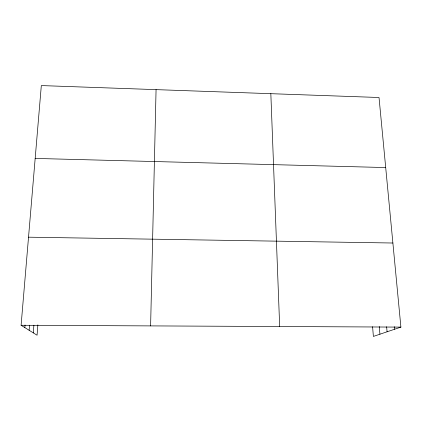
<?xml version="1.0" encoding="UTF-8"?>
<svg xmlns="http://www.w3.org/2000/svg" width="422" height="422" viewBox="0 0 422 422"><rect width="100%" height="100%" fill="white"/><g stroke="black" fill="none" stroke-linecap="round" stroke-linejoin="round"><path stroke-width="0.63" d="M150.612 325.895L156.066 89.628M37.859 324.871L37.067 335.221L21.1 325.272L41.319 85.576L379.025 97.503L400.9 327.108L373.386 336.424L372.589 326.739M33.291 332.868L33.892 325.177M29.144 330.284L29.551 325.188M24.84 327.604L25.051 325.067M21.1 325.272L400.9 327.108M28.532 237.18L392.887 243.019M35.174 158.429L385.703 167.56M394.238 326.675L394.48 329.281M386.631 326.733L387.079 331.787M379.267 326.559L379.921 334.213M270.834 93.684L279.675 326.517"/></g></svg>
